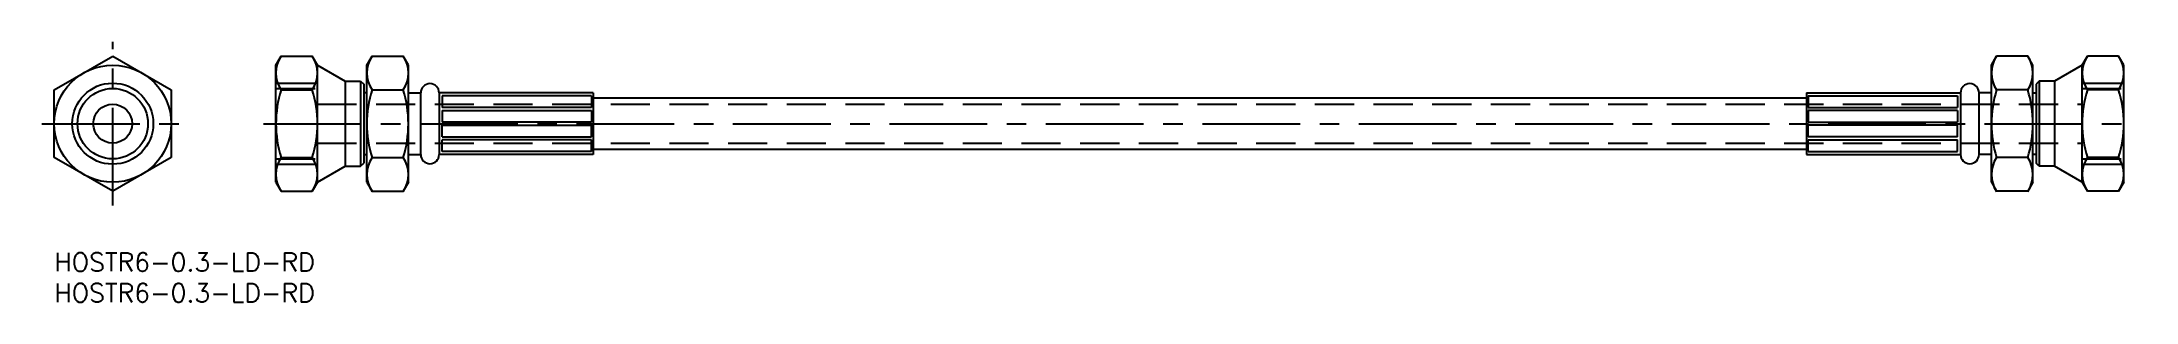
# Model space of a CAD drawing. Extents: x -2 to 338, y -8 to 34.
import ezdxf

# ---------------------------------------------------------------- set-up
doc = ezdxf.new("R2010")
doc.units = 0
doc.header["$LTSCALE"] = 0.5
doc.linetypes.add('CENTER', pattern=[50.8, 31.75, -6.35, 6.35, -6.35])
doc.linetypes.add('DASHED', pattern=[19.05, 12.7, -6.35])
for name, color, linetype in [('MSM_CENTER', 1, 'CENTER'), ('MSM_CONTINUOUS', 7, 'CONTINUOUS'), ('MSM_DASHED', 4, 'DASHED'), ('MSM_NARROW', 5, 'CONTINUOUS'), ('MSM_PART_NUMBER', 7, 'CONTINUOUS')]:
    doc.layers.add(name, color=color, linetype=linetype)
doc.styles.get("Standard").update_dxf_attribs({"font": 'txt.shx', "height": 3, "bigfont": 'bigfont.shx'})

# ---------------------------------------------------------------- blocks, each defined once
blk = doc.blocks.new('*U2')
at = {"layer": 'MSM_PART_NUMBER'}
blk.add_text('HOSTR6-0.3-LD-RD', height=3, dxfattribs=at).set_placement((0, -3))
blk = doc.blocks.new('*U3')
at = {"layer": 'MSM_PART_NUMBER'}
blk.add_text('HOSTR6-0.3-LD-RD', height=3, dxfattribs=at).set_placement((0, -8))

msp = doc.modelspace()

# ---------------------------------------------------------------- linework, layer by layer
at = {"layer": 'MSM_CENTER'}
for p, q in [((9.5, 7.69), (9.5, 34.25)), ((-2, 20.97), (21, 20.97)), ((34, 20.97), (338, 20.97))]:
    msp.add_line(p, q, dxfattribs=at)
at = {"layer": 'MSM_CONTINUOUS'}
for p, q in [((0, 26.45), (9.5, 31.94)), ((9.5, 31.94), (19, 26.45)), ((36, 30.47), (36.85, 31.94)), ((36.85, 31.94), (41.9, 31.94)), ((42.75, 30.47), (41.9, 31.94)), ((50.75, 30.46), (51.6, 31.93)), ((51.6, 31.93), (56.65, 31.93)), ((57.5, 30.46), (56.65, 31.93)), ((314.5, 30.46), (315.35, 31.93)), ((320.4, 31.93), (315.35, 31.93)), ((321.25, 30.46), (320.4, 31.93)), ((329.25, 30.47), (330.1, 31.94)), ((335.15, 31.94), (330.1, 31.94)), ((336, 30.47), (335.15, 31.94)), ((36, 11.47), (36, 30.47)), ((42.75, 11.47), (42.75, 30.47)), ((42.75, 30.47), (47.25, 27.87)), ((47.25, 27.87), (49.75, 27.87)), ((47.25, 27.87), (47.25, 14.07)), ((49.75, 27.87), (49.75, 14.07)), ((49.75, 27.87), (50.25, 27.37)), ((50.25, 27.37), (50.25, 14.57)), ((50.75, 11.46), (50.75, 30.46)), ((57.5, 11.46), (57.5, 30.46)), ((314.5, 11.46), (314.5, 30.46)), ((321.25, 11.46), (321.25, 30.46)), ((322.25, 27.87), (321.75, 27.37)), ((321.75, 27.37), (321.75, 14.57)), ((322.25, 27.87), (322.25, 14.07)), ((324.75, 27.87), (322.25, 27.87)), ((329.25, 30.47), (324.75, 27.87)), ((324.75, 27.87), (324.75, 14.07)), ((329.25, 11.47), (329.25, 30.47)), ((336, 11.47), (336, 30.47)), ((0, 15.48), (0, 26.45)), ((19, 26.45), (19, 15.48)), ((36.85, 26.45), (41.9, 26.45)), ((50.75, 25.97), (50.25, 25.97)), ((51.6, 26.44), (56.65, 26.44)), ((57.5, 25.97), (59.5, 25.97)), ((59.5, 15.97), (59.5, 25.97)), ((62.5, 25.97), (62.5, 15.97)), ((87.5, 25.97), (62.5, 25.97)), ((87.25, 25.47), (63, 25.47)), ((63, 25.47), (63, 23.59)), ((87.25, 25.47), (87.25, 23.59)), ((87.5, 25.97), (87.5, 15.97)), ((284.5, 25.12), (87.5, 25.12)), ((284.5, 25.97), (309.5, 25.97)), ((284.5, 25.97), (284.5, 15.97)), ((284.75, 25.47), (309, 25.47)), ((284.75, 25.47), (284.75, 23.59)), ((309, 25.47), (309, 23.59)), ((309.5, 25.97), (309.5, 15.97)), ((314.5, 25.97), (312.5, 25.97)), ((312.5, 15.97), (312.5, 25.97)), ((320.4, 26.44), (315.35, 26.44)), ((321.25, 25.97), (321.75, 25.97)), ((335.15, 26.45), (330.1, 26.45)), ((87.25, 23.59), (63, 23.59)), ((63, 23.09), (87.25, 23.09)), ((63, 23.09), (63, 21.22)), ((87.25, 21.22), (63, 21.22)), ((63, 20.72), (87.25, 20.72)), ((63, 18.84), (63, 20.72)), ((87.25, 23.09), (87.25, 21.22)), ((87.25, 18.84), (87.25, 20.72)), ((284.75, 23.59), (309, 23.59)), ((284.75, 23.09), (284.75, 21.22)), ((309, 23.09), (284.75, 23.09)), ((284.75, 21.22), (309, 21.22)), ((284.75, 18.84), (284.75, 20.72)), ((309, 20.72), (284.75, 20.72)), ((309, 23.09), (309, 21.22)), ((309, 18.84), (309, 20.72)), ((63, 18.84), (87.25, 18.84)), ((87.25, 18.34), (63, 18.34)), ((63, 16.47), (63, 18.34)), ((87.25, 16.47), (87.25, 18.34)), ((309, 18.84), (284.75, 18.84)), ((284.75, 16.47), (284.75, 18.34)), ((284.75, 18.34), (309, 18.34)), ((309, 16.47), (309, 18.34)), ((9.5, 10), (0, 15.48)), ((19, 15.48), (9.5, 10)), ((36.85, 15.48), (41.9, 15.48)), ((42.75, 11.47), (47.25, 14.07)), ((47.25, 14.07), (49.75, 14.07)), ((49.75, 14.07), (50.25, 14.57)), ((50.25, 15.97), (50.75, 15.97)), ((51.6, 15.47), (56.65, 15.47)), ((57.5, 15.97), (59.5, 15.97)), ((87.5, 15.97), (62.5, 15.97)), ((87.25, 16.47), (63, 16.47)), ((87.5, 16.82), (284.5, 16.82)), ((284.5, 15.97), (309.5, 15.97)), ((284.75, 16.47), (309, 16.47)), ((314.5, 15.97), (312.5, 15.97)), ((320.4, 15.47), (315.35, 15.47)), ((321.75, 15.97), (321.25, 15.97)), ((322.25, 14.07), (321.75, 14.57)), ((324.75, 14.07), (322.25, 14.07)), ((329.25, 11.47), (324.75, 14.07)), ((335.15, 15.48), (330.1, 15.48)), ((36, 11.47), (36.85, 10)), ((42.75, 11.47), (41.9, 10)), ((50.75, 11.46), (51.6, 9.99)), ((57.5, 11.46), (56.65, 9.99)), ((314.5, 11.46), (315.35, 9.99)), ((321.25, 11.46), (320.4, 9.99)), ((329.25, 11.47), (330.1, 10)), ((336, 11.47), (335.15, 10)), ((36.85, 10), (41.9, 10)), ((51.6, 9.99), (56.65, 9.99)), ((320.4, 9.99), (315.35, 9.99)), ((335.15, 10), (330.1, 10))]:
    msp.add_line(p, q, dxfattribs=at)
for radius in [9.5, 6.58, 3.15]:
    msp.add_circle((9.5, 20.97), radius, dxfattribs=at)
for centre, radius, start, end in [((40.86, 29.2), 4.86, 145.6158, 214.3842), ((37.89, 29.2), 4.86, 325.6158, 34.3842), ((55.61, 29.19), 4.86, 145.6158, 214.3842), ((52.64, 29.19), 4.86, 325.6158, 34.3842), ((319.36, 29.19), 4.86, 145.6158, 214.3842), ((316.39, 29.19), 4.86, 325.6158, 34.3842), ((334.11, 29.2), 4.86, 145.6158, 214.3842), ((331.14, 29.2), 4.86, 325.6158, 34.3842), ((61, 25.97), 1.5, 0, 180), ((311, 25.97), 1.5, 0, 180), ((54.15, 20.97), 18.15, 162.412, 197.588), ((24.6, 20.97), 18.15, 342.412, 17.588), ((68.9, 20.96), 18.15, 162.412, 197.588), ((39.35, 20.96), 18.15, 342.412, 17.588), ((332.65, 20.96), 18.15, 162.412, 197.588), ((303.1, 20.96), 18.15, 342.412, 17.588), ((347.4, 20.97), 18.15, 162.412, 197.588), ((317.85, 20.97), 18.15, 342.412, 17.588), ((40.86, 12.74), 4.86, 145.6158, 214.3842), ((37.89, 12.74), 4.86, 325.6158, 34.3842), ((55.61, 12.73), 4.86, 145.6158, 214.3842), ((52.64, 12.73), 4.86, 325.6158, 34.3842), ((61, 15.97), 1.5, 180, 0), ((311, 15.97), 1.5, 180, 0), ((319.36, 12.73), 4.86, 145.6158, 214.3842), ((316.39, 12.73), 4.86, 325.6158, 34.3842), ((334.11, 12.74), 4.86, 145.6158, 214.3842), ((331.14, 12.74), 4.86, 325.6158, 34.3842)]:
    msp.add_arc(centre, radius, start, end, dxfattribs=at)
at = {"layer": 'MSM_DASHED'}
for p, q in [((36, 27.55), (42.75, 27.55)), ((329.25, 27.55), (336, 27.55)), ((36, 26.69), (42.75, 26.69)), ((42.75, 24.12), (329.25, 24.12)), ((329.25, 26.69), (336, 26.69)), ((42.75, 17.82), (329.25, 17.82)), ((36, 15.25), (42.75, 15.25)), ((36, 14.39), (42.75, 14.39)), ((329.25, 15.25), (336, 15.25)), ((329.25, 14.39), (336, 14.39))]:
    msp.add_line(p, q, dxfattribs=at)
at = {"layer": 'MSM_NARROW'}
msp.add_circle((9.5, 20.97), 5.72, dxfattribs=at)

# ---------------------------------------------------------------- block references
at = {"layer": 'MSM_CONTINUOUS'}
for name in ['*U2', '*U3']:
    msp.add_blockref(name, (0, 0), dxfattribs=at)

doc.saveas('drawing.dxf')
